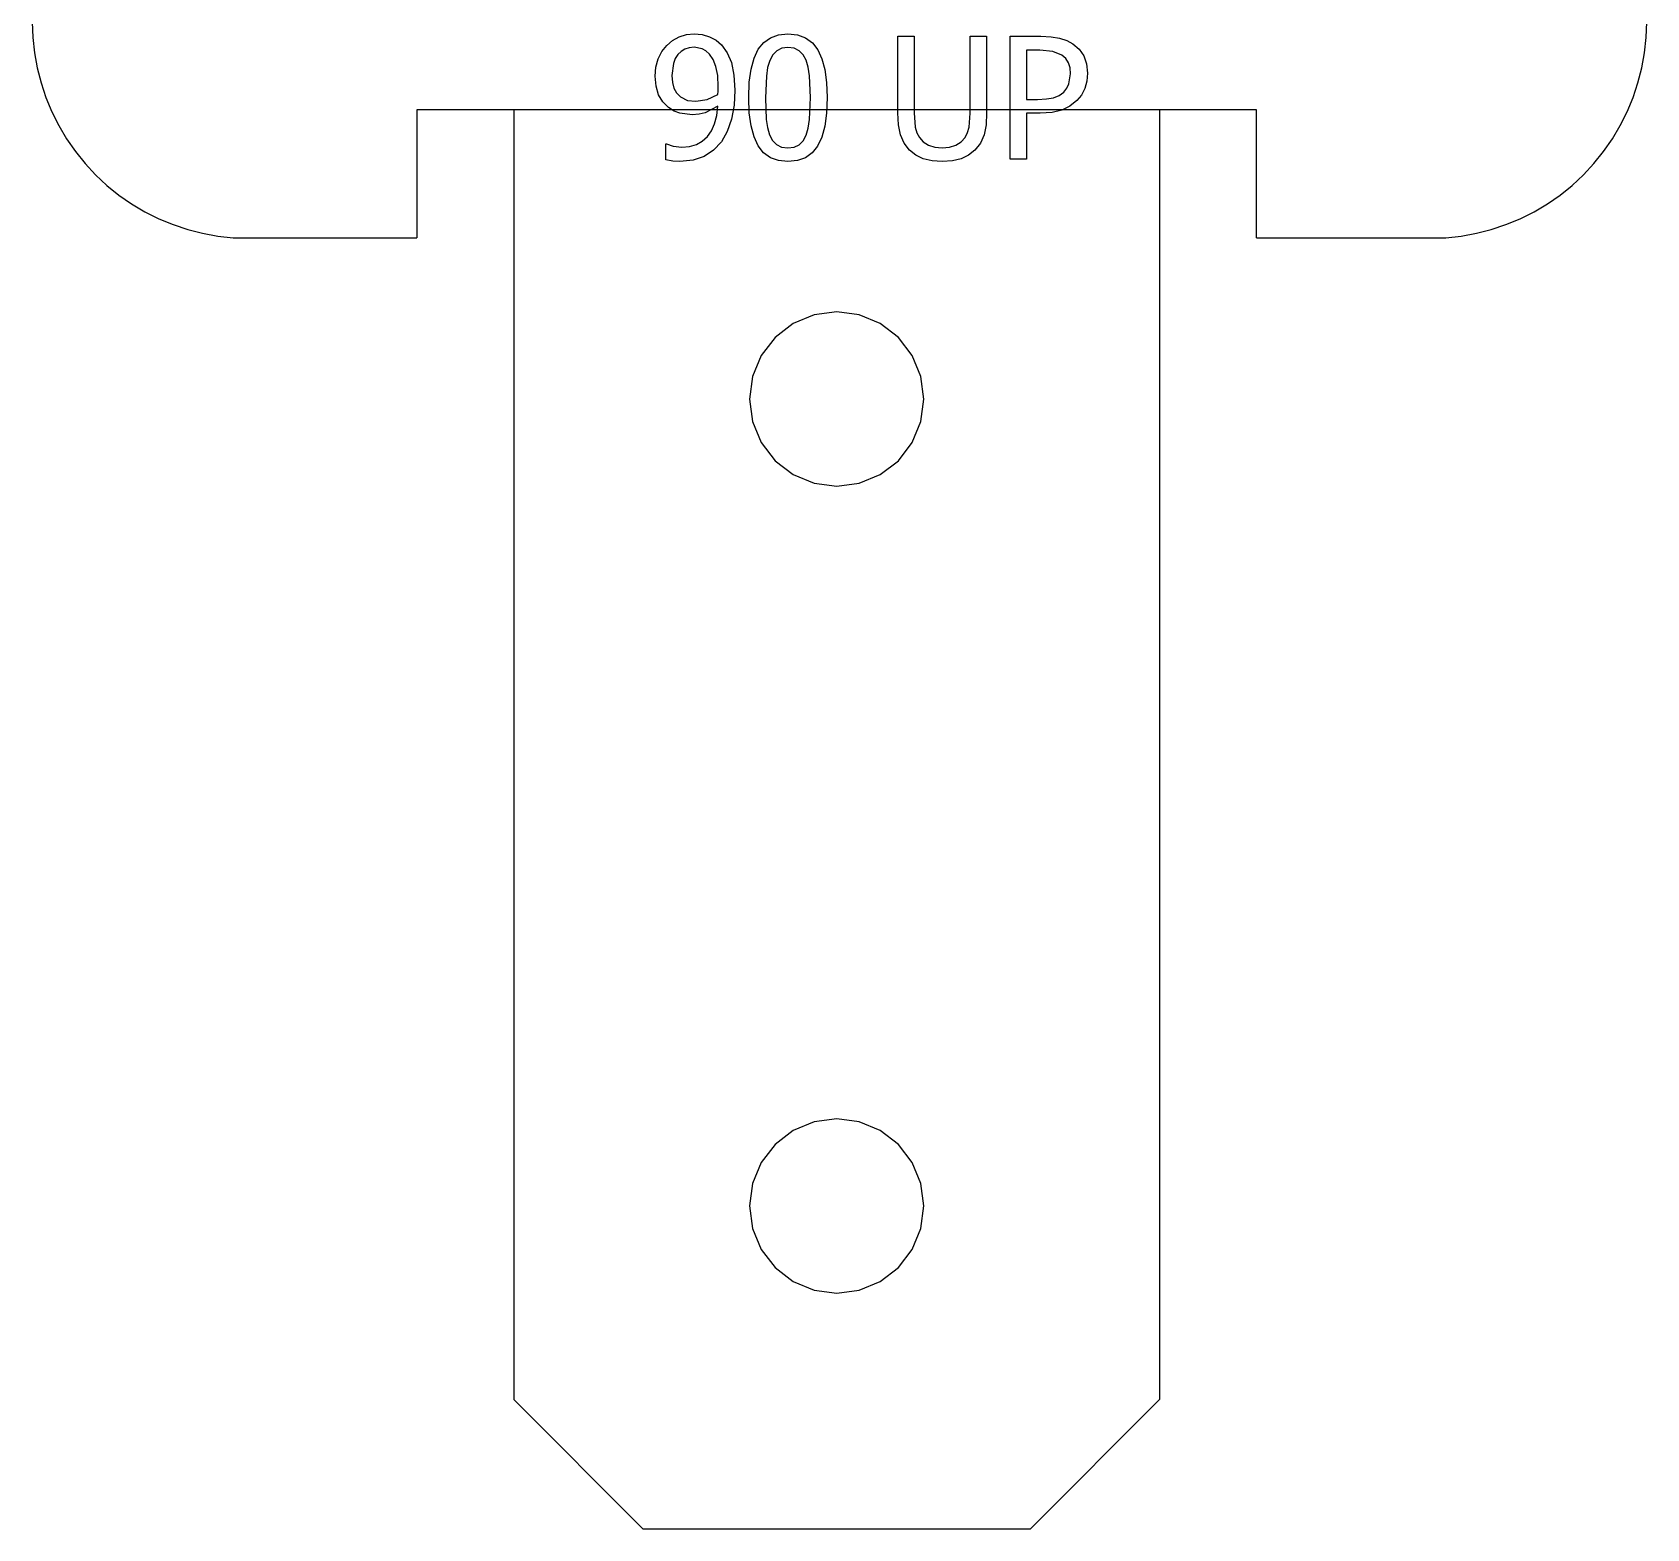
# Model space of a CAD drawing. Extents: x -1267 to 2080, y -21 to 4009.
# Drawn here: x 996.6 to 1046.6, y 2596.1 to 2642.5 of the extents above; entities that cross this region are included whole.
import ezdxf

# ---------------------------------------------------------------- set-up
doc = ezdxf.new("R2010")
doc.units = 0
doc.layers.add('90 UP', color=7, linetype='Continuous', true_color=0xffffff)
doc.layers.add('Layer0', color=7, linetype='Continuous', true_color=0xffffff)

msp = doc.modelspace()

# ---------------------------------------------------------------- linework, layer by layer
at = {"layer": '90 UP'}
for p, q in [((1016.118, 2641.886, 6.286), (1016.267, 2642.079, 6.286)), ((1016.267, 2642.079, 6.286), (1016.443, 2642.229, 6.286)), ((1016.443, 2642.229, 6.286), (1016.654, 2642.342, 6.286)), ((1016.654, 2642.342, 6.286), (1016.884, 2642.413, 6.286)), ((1016.966, 2642.006, 6.286), (1016.832, 2641.964, 6.286)), ((1016.884, 2642.413, 6.286), (1017.117, 2642.436, 6.286)), ((1017.115, 2642.02, 6.286), (1016.966, 2642.006, 6.286)), ((1017.368, 2641.974, 6.286), (1017.115, 2642.02, 6.286)), ((1017.117, 2642.436, 6.286), (1017.368, 2642.414, 6.286)), ((1017.368, 2642.414, 6.286), (1017.594, 2642.348, 6.286)), ((1017.594, 2642.348, 6.286), (1017.793, 2642.24, 6.286)), ((1017.793, 2642.24, 6.286), (1017.963, 2642.094, 6.286)), ((1017.963, 2642.094, 6.286), (1018.137, 2641.852, 6.286)), ((1019.103, 2641.96, 6.286), (1019.272, 2642.168, 6.286)), ((1019.272, 2642.168, 6.286), (1019.482, 2642.317, 6.286)), ((1019.482, 2642.317, 6.286), (1019.731, 2642.406, 6.286)), ((1019.731, 2642.406, 6.286), (1020.021, 2642.436, 6.286)), ((1020.021, 2642.015, 6.286), (1019.828, 2641.99, 6.286)), ((1020.021, 2642.436, 6.286), (1020.315, 2642.405, 6.286)), ((1020.216, 2641.99, 6.286), (1020.021, 2642.015, 6.286)), ((1020.315, 2642.405, 6.286), (1020.566, 2642.313, 6.286)), ((1020.566, 2642.313, 6.286), (1020.776, 2642.159, 6.286)), ((1020.776, 2642.159, 6.286), (1020.944, 2641.943, 6.286)), ((1023.424, 2639.987, 6.286), (1023.424, 2642.36, 6.286)), ((1023.424, 2642.36, 6.286), (1023.929, 2642.36, 6.286)), ((1023.929, 2642.36, 6.286), (1023.929, 2639.987, 6.286)), ((1025.669, 2639.974, 6.286), (1025.669, 2642.36, 6.286)), ((1025.669, 2642.36, 6.286), (1026.175, 2642.36, 6.286)), ((1026.175, 2642.36, 6.286), (1026.175, 2639.987, 6.286)), ((1026.9, 2638.556, 6.286), (1026.9, 2642.36, 6.286)), ((1026.9, 2642.36, 6.286), (1027.855, 2642.36, 6.286)), ((1027.855, 2642.36, 6.286), (1028.168, 2642.346, 6.286)), ((1028.168, 2642.346, 6.286), (1028.43, 2642.303, 6.286)), ((1028.43, 2642.303, 6.286), (1028.654, 2642.23, 6.286)), ((1028.654, 2642.23, 6.286), (1028.849, 2642.122, 6.286)), ((1028.849, 2642.122, 6.286), (1029.038, 2641.957, 6.286)), ((1015.933, 2641.404, 6.286), (1016.005, 2641.66, 6.286)), ((1016.005, 2641.66, 6.286), (1016.118, 2641.886, 6.286)), ((1016.474, 2641.52, 6.286), (1016.428, 2641.144, 6.286)), ((1016.532, 2641.67, 6.286), (1016.474, 2641.52, 6.286)), ((1016.614, 2641.795, 6.286), (1016.532, 2641.67, 6.286)), ((1016.715, 2641.893, 6.286), (1016.614, 2641.795, 6.286)), ((1016.832, 2641.964, 6.286), (1016.715, 2641.893, 6.286)), ((1017.482, 2641.909, 6.286), (1017.368, 2641.974, 6.286)), ((1017.595, 2641.805, 6.286), (1017.482, 2641.909, 6.286)), ((1017.707, 2641.645, 6.286), (1017.595, 2641.805, 6.286)), ((1017.792, 2641.429, 6.286), (1017.707, 2641.645, 6.286)), ((1018.137, 2641.852, 6.286), (1018.268, 2641.545, 6.286)), ((1018.268, 2641.545, 6.286), (1018.349, 2641.16, 6.286)), ((1018.88, 2641.345, 6.286), (1018.973, 2641.687, 6.286)), ((1018.973, 2641.687, 6.286), (1019.103, 2641.96, 6.286)), ((1019.457, 2641.614, 6.286), (1019.392, 2641.394, 6.286)), ((1019.551, 2641.788, 6.286), (1019.457, 2641.614, 6.286)), ((1019.673, 2641.914, 6.286), (1019.551, 2641.788, 6.286)), ((1019.828, 2641.99, 6.286), (1019.673, 2641.914, 6.286)), ((1020.37, 2641.914, 6.286), (1020.216, 2641.99, 6.286)), ((1020.49, 2641.79, 6.286), (1020.37, 2641.914, 6.286)), ((1020.581, 2641.619, 6.286), (1020.49, 2641.79, 6.286)), ((1020.646, 2641.403, 6.286), (1020.581, 2641.619, 6.286)), ((1020.944, 2641.943, 6.286), (1021.072, 2641.666, 6.286)), ((1021.072, 2641.666, 6.286), (1021.164, 2641.326, 6.286)), ((1027.825, 2641.925, 6.286), (1027.406, 2641.925, 6.286)), ((1027.406, 2641.925, 6.286), (1027.406, 2640.406, 6.286)), ((1028.222, 2641.892, 6.286), (1027.825, 2641.925, 6.286)), ((1028.502, 2641.78, 6.286), (1028.222, 2641.892, 6.286)), ((1028.622, 2641.674, 6.286), (1028.502, 2641.78, 6.286)), ((1028.707, 2641.542, 6.286), (1028.622, 2641.674, 6.286)), ((1028.758, 2641.384, 6.286), (1028.707, 2641.542, 6.286)), ((1029.038, 2641.957, 6.286), (1029.181, 2641.753, 6.286)), ((1029.181, 2641.753, 6.286), (1029.271, 2641.506, 6.286)), ((1029.271, 2641.506, 6.286), (1029.301, 2641.213, 6.286)), ((1015.909, 2641.123, 6.286), (1015.933, 2641.404, 6.286)), ((1015.935, 2640.811, 6.286), (1015.909, 2641.123, 6.286)), ((1016.428, 2641.144, 6.286), (1016.443, 2640.925, 6.286)), ((1017.845, 2641.149, 6.286), (1017.792, 2641.429, 6.286)), ((1017.863, 2640.796, 6.286), (1017.845, 2641.149, 6.286)), ((1018.349, 2641.16, 6.286), (1018.376, 2640.687, 6.286)), ((1018.824, 2640.934, 6.286), (1018.88, 2641.345, 6.286)), ((1019.352, 2641.123, 6.286), (1019.324, 2640.454, 6.286)), ((1019.392, 2641.394, 6.286), (1019.352, 2641.123, 6.286)), ((1020.688, 2641.139, 6.286), (1020.646, 2641.403, 6.286)), ((1020.719, 2640.459, 6.286), (1020.688, 2641.139, 6.286)), ((1021.164, 2641.326, 6.286), (1021.219, 2640.924, 6.286)), ((1028.724, 2640.883, 6.286), (1028.775, 2641.2, 6.286)), ((1028.775, 2641.2, 6.286), (1028.758, 2641.384, 6.286)), ((1029.301, 2641.213, 6.286), (1029.279, 2640.972, 6.286)), ((1016.014, 2640.547, 6.286), (1015.935, 2640.811, 6.286)), ((1016.143, 2640.329, 6.286), (1016.014, 2640.547, 6.286)), ((1016.443, 2640.925, 6.286), (1016.489, 2640.748, 6.286)), ((1016.489, 2640.748, 6.286), (1016.569, 2640.603, 6.286)), ((1016.569, 2640.603, 6.286), (1016.688, 2640.48, 6.286)), ((1017.523, 2640.404, 6.286), (1017.853, 2640.556, 6.286)), ((1017.853, 2640.556, 6.286), (1017.859, 2640.657, 6.286)), ((1017.859, 2640.657, 6.286), (1017.863, 2640.796, 6.286)), ((1018.376, 2640.687, 6.286), (1018.35, 2640.226, 6.286)), ((1018.806, 2640.454, 6.286), (1018.824, 2640.934, 6.286)), ((1021.219, 2640.924, 6.286), (1021.237, 2640.459, 6.286)), ((1028.246, 2640.455, 6.286), (1028.419, 2640.525, 6.286)), ((1028.419, 2640.525, 6.286), (1028.56, 2640.633, 6.286)), ((1028.56, 2640.633, 6.286), (1028.657, 2640.753, 6.286)), ((1028.657, 2640.753, 6.286), (1028.724, 2640.883, 6.286)), ((1029.108, 2640.539, 6.286), (1028.969, 2640.367, 6.286)), ((1029.213, 2640.744, 6.286), (1029.108, 2640.539, 6.286)), ((1029.279, 2640.972, 6.286), (1029.213, 2640.744, 6.286)), ((1016.323, 2640.153, 6.286), (1016.143, 2640.329, 6.286)), ((1016.498, 2640.042, 6.286), (1016.323, 2640.153, 6.286)), ((1016.673, 2639.974, 6.286), (1016.498, 2640.042, 6.286)), ((1016.688, 2640.48, 6.286), (1016.908, 2640.374, 6.286)), ((1016.908, 2640.374, 6.286), (1017.171, 2640.347, 6.286)), ((1017.171, 2640.347, 6.286), (1017.523, 2640.404, 6.286)), ((1017.85, 2640.194, 6.286), (1017.461, 2639.992, 6.286)), ((1017.816, 2639.905, 6.286), (1017.85, 2640.194, 6.286)), ((1018.35, 2640.226, 6.286), (1018.27, 2639.791, 6.286)), ((1018.824, 2639.986, 6.286), (1018.806, 2640.454, 6.286)), ((1019.324, 2640.454, 6.286), (1019.348, 2639.787, 6.286)), ((1020.688, 2639.777, 6.286), (1020.719, 2640.459, 6.286)), ((1021.237, 2640.459, 6.286), (1021.219, 2639.981, 6.286)), ((1027.406, 2640.406, 6.286), (1027.751, 2640.406, 6.286)), ((1027.751, 2640.406, 6.286), (1028.028, 2640.418, 6.286)), ((1028.028, 2640.418, 6.286), (1028.246, 2640.455, 6.286)), ((1028.507, 2640.073, 6.286), (1028.206, 2639.999, 6.286)), ((1028.755, 2640.197, 6.286), (1028.507, 2640.073, 6.286)), ((1028.969, 2640.367, 6.286), (1028.755, 2640.197, 6.286)), ((1017.058, 2639.928, 6.286), (1016.673, 2639.974, 6.286)), ((1017.268, 2639.944, 6.286), (1017.058, 2639.928, 6.286)), ((1017.461, 2639.992, 6.286), (1017.268, 2639.944, 6.286)), ((1017.653, 2639.433, 6.286), (1017.75, 2639.651, 6.286)), ((1017.75, 2639.651, 6.286), (1017.816, 2639.905, 6.286)), ((1018.27, 2639.791, 6.286), (1018.139, 2639.405, 6.286)), ((1018.879, 2639.581, 6.286), (1018.824, 2639.986, 6.286)), ((1018.971, 2639.241, 6.286), (1018.879, 2639.581, 6.286)), ((1019.348, 2639.787, 6.286), (1019.387, 2639.533, 6.286)), ((1019.387, 2639.533, 6.286), (1019.454, 2639.307, 6.286)), ((1020.583, 2639.3, 6.286), (1020.647, 2639.513, 6.286)), ((1020.647, 2639.513, 6.286), (1020.688, 2639.777, 6.286)), ((1021.163, 2639.571, 6.286), (1021.07, 2639.23, 6.286)), ((1021.219, 2639.981, 6.286), (1021.163, 2639.571, 6.286)), ((1023.444, 2639.613, 6.286), (1023.424, 2639.987, 6.286)), ((1023.505, 2639.303, 6.286), (1023.444, 2639.613, 6.286)), ((1023.929, 2639.987, 6.286), (1023.963, 2639.543, 6.286)), ((1023.963, 2639.543, 6.286), (1024.012, 2639.373, 6.286)), ((1025.585, 2639.374, 6.286), (1025.634, 2639.542, 6.286)), ((1025.634, 2639.542, 6.286), (1025.669, 2639.974, 6.286)), ((1026.155, 2639.619, 6.286), (1026.094, 2639.307, 6.286)), ((1026.175, 2639.987, 6.286), (1026.155, 2639.619, 6.286)), ((1027.835, 2639.974, 6.286), (1027.406, 2639.974, 6.286)), ((1027.406, 2639.974, 6.286), (1027.406, 2638.556, 6.286)), ((1028.206, 2639.999, 6.286), (1027.835, 2639.974, 6.286)), ((1016.239, 2638.536, 6.286), (1016.239, 2639.024, 6.286)), ((1016.239, 2639.024, 6.286), (1016.264, 2639.024, 6.286)), ((1016.264, 2639.024, 6.286), (1016.463, 2638.955, 6.286)), ((1016.976, 2638.942, 6.286), (1017.186, 2639.004, 6.286)), ((1017.186, 2639.004, 6.286), (1017.369, 2639.107, 6.286)), ((1017.369, 2639.107, 6.286), (1017.526, 2639.251, 6.286)), ((1017.526, 2639.251, 6.286), (1017.653, 2639.433, 6.286)), ((1017.958, 2639.09, 6.286), (1017.716, 2638.829, 6.286)), ((1018.139, 2639.405, 6.286), (1017.958, 2639.09, 6.286)), ((1019.099, 2638.965, 6.286), (1018.971, 2639.241, 6.286)), ((1019.454, 2639.307, 6.286), (1019.544, 2639.133, 6.286)), ((1019.544, 2639.133, 6.286), (1019.665, 2639.005, 6.286)), ((1019.665, 2639.005, 6.286), (1019.823, 2638.925, 6.286)), ((1020.37, 2638.999, 6.286), (1020.492, 2639.125, 6.286)), ((1020.492, 2639.125, 6.286), (1020.583, 2639.3, 6.286)), ((1021.07, 2639.23, 6.286), (1020.94, 2638.956, 6.286)), ((1023.617, 2639.046, 6.286), (1023.505, 2639.303, 6.286)), ((1023.786, 2638.827, 6.286), (1023.617, 2639.046, 6.286)), ((1024.012, 2639.373, 6.286), (1024.093, 2639.22, 6.286)), ((1024.093, 2639.22, 6.286), (1024.213, 2639.086, 6.286)), ((1024.213, 2639.086, 6.286), (1024.37, 2638.988, 6.286)), ((1025.219, 2638.988, 6.286), (1025.383, 2639.086, 6.286)), ((1025.383, 2639.086, 6.286), (1025.505, 2639.22, 6.286)), ((1025.505, 2639.22, 6.286), (1025.585, 2639.374, 6.286)), ((1025.983, 2639.045, 6.286), (1025.812, 2638.827, 6.286)), ((1026.094, 2639.307, 6.286), (1025.983, 2639.045, 6.286)), ((1016.453, 2638.494, 6.286), (1016.239, 2638.536, 6.286)), ((1016.463, 2638.955, 6.286), (1016.739, 2638.921, 6.286)), ((1017.086, 2638.521, 6.286), (1016.67, 2638.482, 6.286)), ((1016.739, 2638.921, 6.286), (1016.976, 2638.942, 6.286)), ((1017.43, 2638.638, 6.286), (1017.086, 2638.521, 6.286)), ((1017.716, 2638.829, 6.286), (1017.43, 2638.638, 6.286)), ((1019.267, 2638.751, 6.286), (1019.099, 2638.965, 6.286)), ((1019.477, 2638.599, 6.286), (1019.267, 2638.751, 6.286)), ((1019.728, 2638.508, 6.286), (1019.477, 2638.599, 6.286)), ((1020.021, 2638.477, 6.286), (1019.728, 2638.508, 6.286)), ((1019.823, 2638.925, 6.286), (1020.021, 2638.899, 6.286)), ((1020.021, 2638.899, 6.286), (1020.215, 2638.924, 6.286)), ((1020.312, 2638.507, 6.286), (1020.021, 2638.477, 6.286)), ((1020.215, 2638.924, 6.286), (1020.37, 2638.999, 6.286)), ((1020.561, 2638.597, 6.286), (1020.312, 2638.507, 6.286)), ((1020.771, 2638.746, 6.286), (1020.561, 2638.597, 6.286)), ((1020.94, 2638.956, 6.286), (1020.771, 2638.746, 6.286)), ((1023.981, 2638.675, 6.286), (1023.786, 2638.827, 6.286)), ((1024.213, 2638.565, 6.286), (1023.981, 2638.675, 6.286)), ((1024.484, 2638.499, 6.286), (1024.213, 2638.565, 6.286)), ((1024.37, 2638.988, 6.286), (1024.565, 2638.929, 6.286)), ((1024.565, 2638.929, 6.286), (1024.798, 2638.909, 6.286)), ((1024.798, 2638.909, 6.286), (1025.022, 2638.929, 6.286)), ((1025.022, 2638.929, 6.286), (1025.219, 2638.988, 6.286)), ((1025.389, 2638.564, 6.286), (1025.121, 2638.499, 6.286)), ((1025.616, 2638.673, 6.286), (1025.389, 2638.564, 6.286)), ((1025.812, 2638.827, 6.286), (1025.616, 2638.673, 6.286)), ((1027.406, 2638.556, 6.286), (1026.9, 2638.556, 6.286)), ((1016.67, 2638.482, 6.286), (1016.453, 2638.494, 6.286)), ((1024.798, 2638.477, 6.286), (1024.484, 2638.499, 6.286)), ((1025.121, 2638.499, 6.286), (1024.798, 2638.477, 6.286))]:
    msp.add_line(p, q, dxfattribs=at)
at = {"layer": 'Layer0'}
for p, q in [((996.617, 2642.802, 6.286), (996.634, 2642.325, 6.286)), ((1046.6, 2642.325, 6.286), (1046.617, 2642.802, 6.286)), ((996.634, 2642.325, 6.286), (996.686, 2641.849, 6.286)), ((1046.549, 2641.849, 6.286), (1046.6, 2642.325, 6.286)), ((996.686, 2641.849, 6.286), (996.77, 2641.378, 6.286)), ((1046.464, 2641.378, 6.286), (1046.549, 2641.849, 6.286)), ((996.77, 2641.378, 6.286), (996.889, 2640.915, 6.286)), ((1046.346, 2640.915, 6.286), (1046.464, 2641.378, 6.286)), ((996.889, 2640.915, 6.286), (997.04, 2640.461, 6.286)), ((1046.195, 2640.461, 6.286), (1046.346, 2640.915, 6.286)), ((997.04, 2640.461, 6.286), (997.223, 2640.019, 6.286)), ((997.223, 2640.019, 6.286), (997.437, 2639.592, 6.286)), ((1011.531, 2640.085, 6.286), (1008.531, 2640.085, 6.286)), ((1008.531, 2640.085, 6.286), (1008.531, 2636.12, 6.286)), ((1011.531, 2640.085, 6.286), (1011.531, 2600.12, 6.286)), ((1034.531, 2640.085, 6.286), (1031.531, 2640.085, 6.286)), ((1031.531, 2640.085, 6.286), (1031.531, 2600.12, 6.286)), ((1034.531, 2636.12, 6.286), (1034.531, 2640.085, 6.286)), ((1045.798, 2639.592, 6.286), (1046.012, 2640.019, 6.286)), ((1046.012, 2640.019, 6.286), (1046.195, 2640.461, 6.286)), ((997.437, 2639.592, 6.286), (997.681, 2639.18, 6.286)), ((1045.554, 2639.18, 6.286), (1045.798, 2639.592, 6.286)), ((997.681, 2639.18, 6.286), (997.954, 2638.787, 6.286)), ((1045.281, 2638.787, 6.286), (1045.554, 2639.18, 6.286)), ((997.954, 2638.787, 6.286), (998.254, 2638.415, 6.286)), ((1044.981, 2638.415, 6.286), (1045.281, 2638.787, 6.286)), ((998.254, 2638.415, 6.286), (998.58, 2638.065, 6.286)), ((998.58, 2638.065, 6.286), (998.93, 2637.739, 6.286)), ((1044.305, 2637.739, 6.286), (1044.655, 2638.065, 6.286)), ((1044.655, 2638.065, 6.286), (1044.981, 2638.415, 6.286)), ((998.93, 2637.739, 6.286), (999.302, 2637.439, 6.286)), ((1043.933, 2637.439, 6.286), (1044.305, 2637.739, 6.286)), ((999.302, 2637.439, 6.286), (999.695, 2637.166, 6.286)), ((999.695, 2637.166, 6.286), (1000.106, 2636.922, 6.286)), ((1043.128, 2636.922, 6.286), (1043.54, 2637.166, 6.286)), ((1043.54, 2637.166, 6.286), (1043.933, 2637.439, 6.286)), ((1000.106, 2636.922, 6.286), (1000.534, 2636.708, 6.286)), ((1000.534, 2636.708, 6.286), (1000.976, 2636.525, 6.286)), ((1000.976, 2636.525, 6.286), (1001.43, 2636.374, 6.286)), ((1041.805, 2636.374, 6.286), (1042.259, 2636.525, 6.286)), ((1042.259, 2636.525, 6.286), (1042.701, 2636.708, 6.286)), ((1042.701, 2636.708, 6.286), (1043.128, 2636.922, 6.286)), ((1001.43, 2636.374, 6.286), (1001.893, 2636.256, 6.286)), ((1001.893, 2636.256, 6.286), (1002.364, 2636.171, 6.286)), ((1002.364, 2636.171, 6.286), (1002.839, 2636.12, 6.286)), ((1002.839, 2636.12, 6.286), (1008.531, 2636.12, 6.286)), ((1034.531, 2636.12, 6.286), (1040.395, 2636.12, 6.286)), ((1040.395, 2636.12, 6.286), (1040.871, 2636.171, 6.286)), ((1040.871, 2636.171, 6.286), (1041.342, 2636.256, 6.286)), ((1041.342, 2636.256, 6.286), (1041.805, 2636.374, 6.286)), ((1020.833, 2633.728, 6.286), (1020.181, 2633.458, 6.286)), ((1021.531, 2633.82, 6.286), (1020.833, 2633.728, 6.286)), ((1022.23, 2633.728, 6.286), (1021.531, 2633.82, 6.286)), ((1022.881, 2633.458, 6.286), (1022.23, 2633.728, 6.286)), ((1019.622, 2633.029, 6.286), (1019.193, 2632.47, 6.286)), ((1020.181, 2633.458, 6.286), (1019.622, 2633.029, 6.286)), ((1023.441, 2633.029, 6.286), (1022.881, 2633.458, 6.286)), ((1023.87, 2632.47, 6.286), (1023.441, 2633.029, 6.286)), ((1019.193, 2632.47, 6.286), (1018.923, 2631.818, 6.286)), ((1024.139, 2631.818, 6.286), (1023.87, 2632.47, 6.286)), ((1018.923, 2631.818, 6.286), (1018.831, 2631.12, 6.286)), ((1024.231, 2631.12, 6.286), (1024.139, 2631.818, 6.286)), ((1018.831, 2631.12, 6.286), (1018.923, 2630.421, 6.286)), ((1024.139, 2630.421, 6.286), (1024.231, 2631.12, 6.286)), ((1018.923, 2630.421, 6.286), (1019.193, 2629.77, 6.286)), ((1023.87, 2629.77, 6.286), (1024.139, 2630.421, 6.286)), ((1019.193, 2629.77, 6.286), (1019.622, 2629.21, 6.286)), ((1023.441, 2629.21, 6.286), (1023.87, 2629.77, 6.286)), ((1019.622, 2629.21, 6.286), (1020.181, 2628.781, 6.286)), ((1022.881, 2628.781, 6.286), (1023.441, 2629.21, 6.286)), ((1020.181, 2628.781, 6.286), (1020.833, 2628.512, 6.286)), ((1020.833, 2628.512, 6.286), (1021.531, 2628.42, 6.286)), ((1021.531, 2628.42, 6.286), (1022.23, 2628.512, 6.286)), ((1022.23, 2628.512, 6.286), (1022.881, 2628.781, 6.286)), ((1020.833, 2608.728, 6.286), (1020.181, 2608.458, 6.286)), ((1021.531, 2608.82, 6.286), (1020.833, 2608.728, 6.286)), ((1022.23, 2608.728, 6.286), (1021.531, 2608.82, 6.286)), ((1022.881, 2608.458, 6.286), (1022.23, 2608.728, 6.286)), ((1019.622, 2608.029, 6.286), (1019.193, 2607.47, 6.286)), ((1020.181, 2608.458, 6.286), (1019.622, 2608.029, 6.286)), ((1023.441, 2608.029, 6.286), (1022.881, 2608.458, 6.286)), ((1023.87, 2607.47, 6.286), (1023.441, 2608.029, 6.286)), ((1019.193, 2607.47, 6.286), (1018.923, 2606.818, 6.286)), ((1024.139, 2606.818, 6.286), (1023.87, 2607.47, 6.286)), ((1018.923, 2606.818, 6.286), (1018.831, 2606.12, 6.286)), ((1024.231, 2606.12, 6.286), (1024.139, 2606.818, 6.286)), ((1018.831, 2606.12, 6.286), (1018.923, 2605.421, 6.286)), ((1024.139, 2605.421, 6.286), (1024.231, 2606.12, 6.286)), ((1018.923, 2605.421, 6.286), (1019.193, 2604.77, 6.286)), ((1023.87, 2604.77, 6.286), (1024.139, 2605.421, 6.286)), ((1019.193, 2604.77, 6.286), (1019.622, 2604.21, 6.286)), ((1023.441, 2604.21, 6.286), (1023.87, 2604.77, 6.286)), ((1019.622, 2604.21, 6.286), (1020.181, 2603.781, 6.286)), ((1022.881, 2603.781, 6.286), (1023.441, 2604.21, 6.286)), ((1020.181, 2603.781, 6.286), (1020.833, 2603.512, 6.286)), ((1020.833, 2603.512, 6.286), (1021.531, 2603.42, 6.286)), ((1021.531, 2603.42, 6.286), (1022.23, 2603.512, 6.286)), ((1022.23, 2603.512, 6.286), (1022.881, 2603.781, 6.286)), ((1015.531, 2596.12, 6.286), (1011.531, 2600.12, 6.286)), ((1031.531, 2600.12, 6.286), (1027.531, 2596.12, 6.286)), ((1015.531, 2596.12, 6.286), (1027.531, 2596.12, 6.286))]:
    msp.add_line(p, q, dxfattribs=at)
at = {"layer": 'Layer0', "color": 2, "true_color": 0xffff00}
msp.add_line((1031.531, 2640.085, 6.286), (1011.531, 2640.085, 6.286), dxfattribs=at)

doc.saveas('drawing.dxf')
